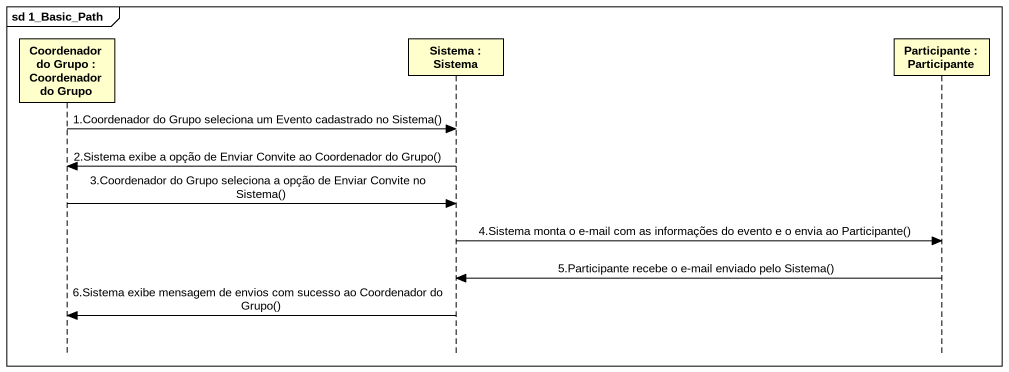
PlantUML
@startuml
mainframe sd 1_Basic_Path
hide footbox
participant "Coordenador do Grupo : Coordenador do Grupo" as Coordenador_do_Grupo
participant "Sistema : Sistema" as Sistema
participant "Participante : Participante" as Participante

Coordenador_do_Grupo -> Sistema : 1.Coordenador do Grupo seleciona um Evento cadastrado no Sistema()
Sistema -> Coordenador_do_Grupo : 2.Sistema exibe a opção de Enviar Convite ao Coordenador do Grupo()
Coordenador_do_Grupo -> Sistema : 3.Coordenador do Grupo seleciona a opção de Enviar Convite no Sistema()
Sistema -> Participante : 4.Sistema monta o e-mail com as informações do evento e o envia ao Participante()
Participante -> Sistema : 5.Participante recebe o e-mail enviado pelo Sistema()
Sistema -> Coordenador_do_Grupo : 6.Sistema exibe mensagem de envios com sucesso ao Coordenador do Grupo()
@enduml
